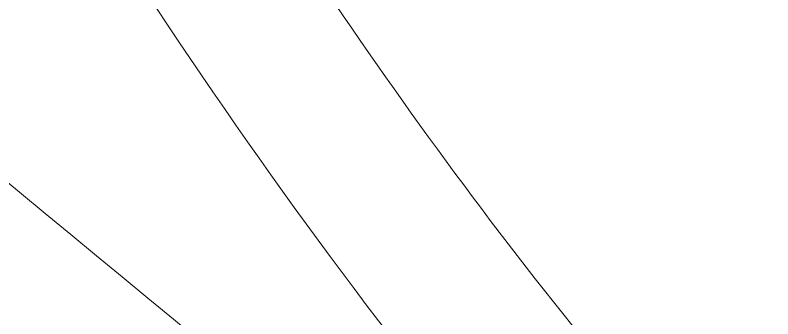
# Model space of a CAD drawing. Extents: x -864 to 2539, y -2536 to -44.
# Drawn here: x 136.63 to 163.89, y -1756.88 to -1745.96 of the extents above; entities that cross this region are included whole.
import ezdxf

# ---------------------------------------------------------------- set-up
doc = ezdxf.new("R2010")
doc.units = 0
doc.header["$MEASUREMENT"] = 0
doc.layers.add('Layer 1', color=7, linetype='Continuous', lineweight=0)

msp = doc.modelspace()

# ---------------------------------------------------------------- linework, layer by layer
at = {"layer": 'Layer 1'}
for points, knots in [([(400.335, -1837.95), (393.005, -1823.77), (382.675, -1811.89), (369.615, -1802.63), (356.675, -1793.44), (340.765, -1785.53), (322.335, -1779.11), (304.045, -1772.75), (283.315, -1766.84), (260.755, -1761.56), (242.825, -1757.03), (229.785, -1753.54), (221.995, -1751.18), (214.325, -1748.87), (206.625, -1745.61), (199.125, -1741.5), (191.745, -1737.46), (185.885, -1732.58), (181.705, -1727), (177.615, -1721.55), (175.535, -1714.96), (175.535, -1707.41), (175.535, -1695.03), (181.575, -1684.69), (193.985, -1675.8), (206.445, -1666.88), (223.125, -1662.36), (243.575, -1662.36), (265.605, -1662.36), (281.745, -1666.48), (291.535, -1674.62), (301.485, -1682.87), (310.145, -1694.57), (317.315, -1709.45), (323.035, -1720.16), (328.455, -1728.01), (333.425, -1732.79), (338.615, -1737.79), (346.215, -1740.33), (356.015, -1740.33), (366.785, -1740.33), (375.895, -1736.19), (383.095, -1728.02), (390.235, -1719.93), (393.855, -1710.7), (393.855, -1700.57), (393.855, -1689.74), (391.025, -1678.49), (385.435, -1667.13), (379.865, -1655.81), (370.955, -1644.88), (358.955, -1634.62), (346.965, -1624.39), (331.695, -1616.07), (313.565, -1609.9), (295.475, -1603.75), (273.765, -1600.63), (249.045, -1600.63), (218.115, -1600.63), (190.795, -1605.33), (167.865, -1614.59), (144.815, -1623.91), (126.935, -1637.44), (114.725, -1654.83), (102.505, -1672.24), (96.305, -1692.42), (96.305, -1714.8), (96.305, -1738.29), (102.185, -1758.24), (113.785, -1774.11), (125.335, -1789.91), (141.145, -1802.55), (160.795, -1811.68), (180.265, -1820.73), (204.735, -1828.74), (233.555, -1835.48), (254.915, -1840.37), (272.195, -1845.04), (284.925, -1849.38), (297.415, -1853.63), (307.735, -1859.86), (315.595, -1867.9), (323.295, -1875.77), (327.205, -1886.21), (327.205, -1898.91), (327.205, -1914.95), (319.875, -1928.54), (305.435, -1939.31), (290.815, -1950.21), (271.475, -1955.73), (247.955, -1955.73), (230.845, -1955.73), (216.885, -1953), (206.465, -1947.61), (196.045, -1942.23), (187.865, -1935.31), (182.155, -1927.05), (176.335, -1918.64), (170.845, -1908), (165.825, -1895.45), (161.535, -1884.46), (156.255, -1876.02), (150.135, -1870.36), (143.855, -1864.56), (136.075, -1861.62), (127.035, -1861.62), (115.945, -1861.62), (106.675, -1865.37), (99.475, -1872.76), (92.285, -1880.14), (88.645, -1889.12), (88.645, -1899.46), (88.645, -1916.73), (94.505, -1934.72), (106.055, -1952.92), (117.565, -1971.07), (132.755, -1985.79), (151.195, -1996.67), (177.095, -2011.73), (210.385, -2019.37), (250.135, -2019.37), (283.285, -2019.37), (312.375, -2013.79), (336.595, -2002.78), (360.915, -1991.73), (379.655, -1976.2), (392.305, -1956.63), (404.945, -1937.06), (411.355, -1914.69), (411.355, -1890.16), (411.355, -1869.69), (407.645, -1852.12), (400.335, -1837.95)], [0, 0, 0, 0, 1, 1, 1, 2, 2, 2, 3, 3, 3, 4, 4, 4, 5, 5, 5, 6, 6, 6, 7, 7, 7, 8, 8, 8, 9, 9, 9, 10, 10, 10, 11, 11, 11, 12, 12, 12, 13, 13, 13, 14, 14, 14, 15, 15, 15, 16, 16, 16, 17, 17, 17, 18, 18, 18, 19, 19, 19, 20, 20, 20, 21, 21, 21, 22, 22, 22, 23, 23, 23, 24, 24, 24, 25, 25, 25, 26, 26, 26, 27, 27, 27, 28, 28, 28, 29, 29, 29, 30, 30, 30, 31, 31, 31, 32, 32, 32, 33, 33, 33, 34, 34, 34, 35, 35, 35, 36, 36, 36, 37, 37, 37, 38, 38, 38, 39, 39, 39, 40, 40, 40, 41, 41, 41, 42, 42, 42, 43, 43, 43, 44, 44, 44, 44]), ([(100.344, -1717.302), (113.086, -1721.565), (124.042, -1729.065), (135.497, -1735.885), (143.49, -1749.101), (152.577, -1762.017), (163.411, -1772.475), (141.788, -1759.264), (124.901, -1738.218), (101.175, -1729.548), (100.7, -1725.592), (100.423, -1721.509), (100.344, -1717.302)], [0, 0, 0, 0, 1, 1, 1, 2, 2, 2, 3, 3, 3, 4, 4, 4, 4]), ([(102.22, -1736.41), (108.447, -1738.616), (114.176, -1741.568), (118.622, -1744.848), (132.641, -1755.189), (144.964, -1767.517), (159.703, -1776.633), (137.572, -1772.22), (118.138, -1760.414), (103.558, -1742.601), (103.048, -1740.58), (102.611, -1738.51), (102.22, -1736.41)], [0, 0, 0, 0, 1, 1, 1, 2, 2, 2, 3, 3, 3, 4, 4, 4, 4]), ([(163.566, -1765.009), (155.912, -1756.933), (149.215, -1747.588), (143.174, -1737.943), (143.174, -1737.943), (143.175, -1737.943), (143.175, -1737.943), (154.547, -1738.352), (165.988, -1739.48), (176.809, -1742.07), (173.591, -1744.756), (172.003, -1750.02), (171.79, -1754.465), (168.048, -1756.872), (164.282, -1760.879), (163.566, -1765.009)], [0, 0, 0, 0, 1, 1, 1, 2, 2, 2, 3, 3, 3, 4, 4, 4, 5, 5, 5, 5])]:
    msp.add_open_spline(points, degree=3, knots=knots, dxfattribs=at)

doc.saveas('drawing.dxf')
